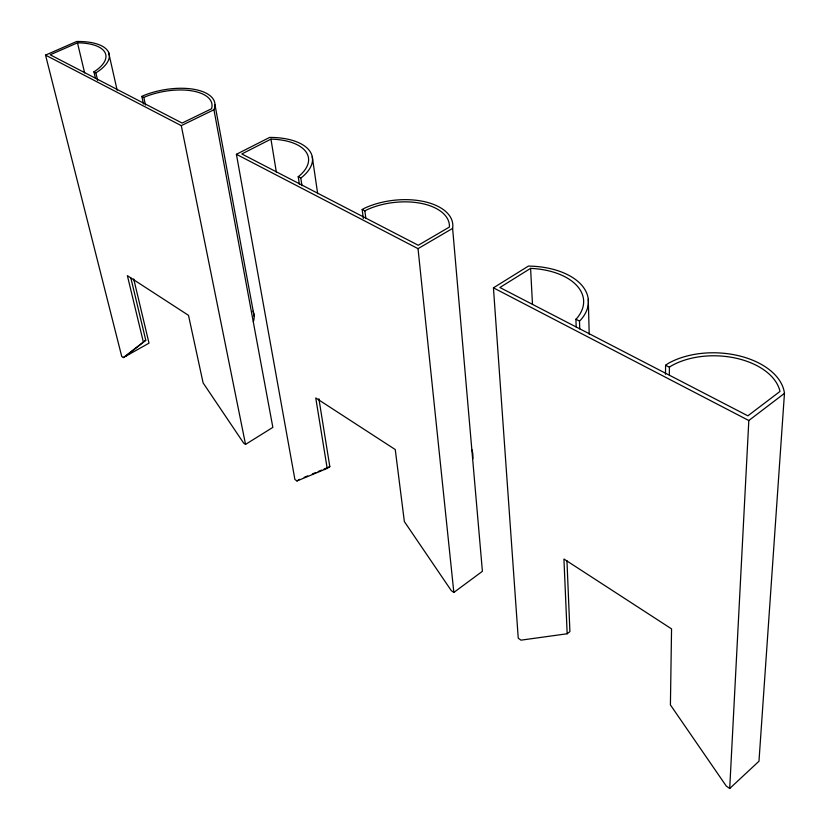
<?xml version="1.0" encoding="UTF-8"?>
<svg xmlns="http://www.w3.org/2000/svg" width="830" height="830" viewBox="0 0 830 830"><rect width="100%" height="100%" fill="white"/><g stroke="black" fill="none" stroke-linecap="round" stroke-linejoin="round"><path stroke-width="1.25" d="M665.494 374.288L665.587 365.252L668.077 363.499A68.797 42.029 2.2 0 1 740.339 356.143A68.797 42.029 2.2 0 1 784.464 393.358L758.973 761.245L729.705 788.5L726.271 786.062L670.412 704.919L671.553 628.881L563.933 559.026L567.17 633.767L520.981 640.158L518.242 638.208L493.435 287.834L528.43 266.077A66.359 38.253 -3.6 0 1 580.844 319.789L579.496 321.054L579.734 328.825M669.322 374.973L669.416 367.213L671.128 365.999A64.387 39.342 2.2 0 1 737.071 358.436A64.387 39.342 2.2 0 1 779.993 391.428L747.872 415.83L499.888 287.502L530.588 268.37A62.219 35.866 -3.6 0 1 576.663 318.513L575.916 319.218L576.176 326.979M729.705 788.5L748.816 420.53L784.464 393.358M143.268 341.659L127.384 275.674L188.503 315.348L203.111 382.9L243.584 443.002L245.535 444.392L272.852 427.388L213.943 109.747A48.628 22.234 -10.4 0 0 195.714 89.64A48.628 22.234 -10.4 0 0 144.078 95.357L141.826 96.405L143.849 97.442L145.395 96.716A45.494 20.812 -10.4 0 1 192.768 91.01A45.494 20.812 -10.4 0 1 211.536 108.761L182.112 123.058L50.174 54.79L77.481 42.828A46.283 19.484 -11.6 0 1 94.662 71.39L93.925 71.816L95.855 72.812L97.183 72.044A49.364 20.781 -11.6 0 0 76.651 41.5L45.536 55.112L121.719 356.392L123.369 357.564L145.769 340.248L130.87 278.029M125.797 356.195L145.769 340.248M567.17 633.767L569.909 631.589L566.952 560.717M362.171 209.502L364.889 210.903L366.528 209.98A52.674 28.251 -6.6 0 1 421.661 203.475A52.674 28.251 -6.6 0 1 449.424 227.047L418.258 245.265L241.821 153.955L270.954 139.129A52.705 26.01 -9.2 0 1 298.976 176.147L298.219 176.676L300.782 177.994L302.141 177.039A56.212 27.743 -9.2 0 0 269.615 137.427L236.415 154.297L294.899 479.481L296.995 480.964L327.186 468.4L315.753 397.944L395.256 449.549L404.355 521.572L451.302 590.638L453.844 592.444L482.406 571.31L452.62 228.395A56.284 30.181 -6.6 0 0 424.794 201.742A56.284 30.181 -6.6 0 0 364.567 208.185L362.171 209.502L363.312 218.456M327.186 468.4L329.821 466.678L318.896 398.753M296.995 480.964L299.547 479.304M236.415 154.297L418.03 248.658L452.62 228.395M123.369 357.564L149.006 343.153L133.713 278.932M45.536 55.112L181.282 125.641L213.943 109.747M304.205 477.354L307.702 475.901M312.36 473.961L315.857 472.498M318.181 471.533L321.677 470.071M324.001 469.106L329.821 466.678M575.916 319.218L579.496 321.054M665.587 365.252L669.416 367.213M493.435 287.834L748.816 420.53M77.481 42.828L84.65 72.957M95.855 72.812L97.618 80.365M93.925 71.816L95.398 78.113M108.595 52.383L117.144 90.221M143.849 97.442L145.478 105.026M141.826 96.405L143.466 103.978M181.282 125.641L245.535 444.392M215.001 104.881L254.156 316.261M270.954 139.129L276.369 172.298M300.782 177.994L301.964 185.692M298.219 176.676L299.402 184.364M312.246 156.611L317.672 193.67M364.889 210.903L365.854 218.581M418.03 248.658L453.844 592.444M530.588 268.37L532.497 304.444M588.273 299.288L589.207 334.231M253.005 311.157A44.187 24.983 -11.3 0 1 253.378 321.677M471.897 449.673A50.402 32.92 -6.3 0 1 472.778 458.855"/></g></svg>
